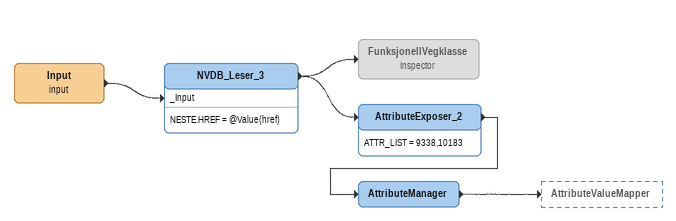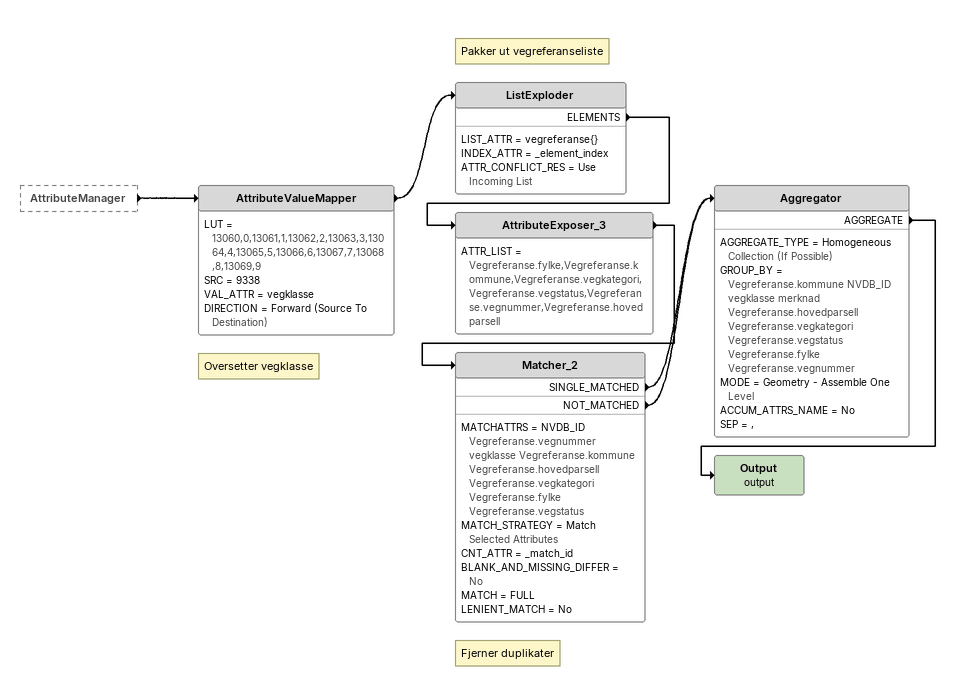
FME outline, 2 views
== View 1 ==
Input (input)
    -> NVDB_Leser_3 [_Input]
NVDB_Leser_3
    NESTE.HREF = @Value(href)
    -> AttributeExposer_2
    -> FunksjonellVegklasse
FunksjonellVegklasse: Inspector [off]
AttributeExposer_2
    ATTR_LIST = 9338,10183
    -> AttributeManager
AttributeManager
    -> AttributeValueMapper

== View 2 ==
AttributeManager [outside]
    -> AttributeValueMapper
Note: Oversetter vegklasse
AttributeValueMapper
    LUT = 13060,0,13061,1,13062,2,13063,3,13064,4,13065,5,13066,6,13067,7,13068,8,13069,9
    SRC = 9338
    VAL_ATTR = vegklasse
    DIRECTION = Forward (Source To Destination)
    -> ListExploder
Note: Pakker ut vegreferanseliste
ListExploder
    LIST_ATTR = vegreferanse{}
    INDEX_ATTR = _element_index
    ATTR_CONFLICT_RES = Use Incoming List
    ELEMENTS -> AttributeExposer_3
AttributeExposer_3
    ATTR_LIST = Vegreferanse.fylke,Vegreferanse.kommune,Vegreferanse.vegkategori,Vegreferanse.vegstatus,Vegreferanse.vegnummer,Vegreferanse.hovedparsell
    -> Matcher_2
Note: Fjerner duplikater
Matcher_2
    MATCHATTRS = NVDB_ID Vegreferanse.vegnummer vegklasse Vegreferanse.kommune Vegreferanse.hovedparsell Vegreferanse.vegkategori Vegreferanse.fylke Vegreferanse.vegstatus
    MATCH_STRATEGY = Match Selected Attributes
    CNT_ATTR = _match_id
    BLANK_AND_MISSING_DIFFER = No
    MATCH = FULL
    LENIENT_MATCH = No
    SINGLE_MATCHED -> Aggregator
    NOT_MATCHED -> Aggregator
Aggregator
    AGGREGATE_TYPE = Homogeneous Collection (If Possible)
    GROUP_BY = Vegreferanse.kommune NVDB_ID vegklasse merknad Vegreferanse.hovedparsell Vegreferanse.vegkategori Vegreferanse.vegstatus Vegreferanse.fylke Vegreferanse.vegnummer
    MODE = Geometry - Assemble One Level
    ACCUM_ATTRS_NAME = No
    SEP = ,
    AGGREGATE -> Output (output)
Output (output)
